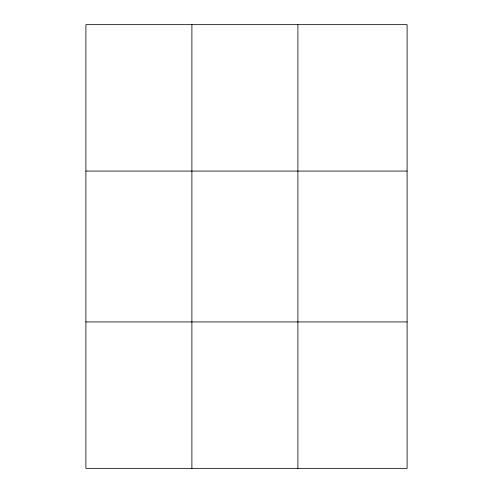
<?xml version="1.0" encoding="UTF-8"?>
<svg xmlns="http://www.w3.org/2000/svg" width="493" height="493" viewBox="0 0 493 493"><rect width="100%" height="100%" fill="white"/><g stroke="black" fill="none" stroke-linecap="round" stroke-linejoin="round"><path stroke-width="0.74" d="M191.894 24.65L191.894 468.35M297.895 24.65L297.895 468.35M407.101 321.929L407.101 468.35L85.899 468.35L85.899 24.65L407.101 24.65L407.101 321.929L85.899 321.929M85.899 171.071L407.101 171.071"/></g></svg>
